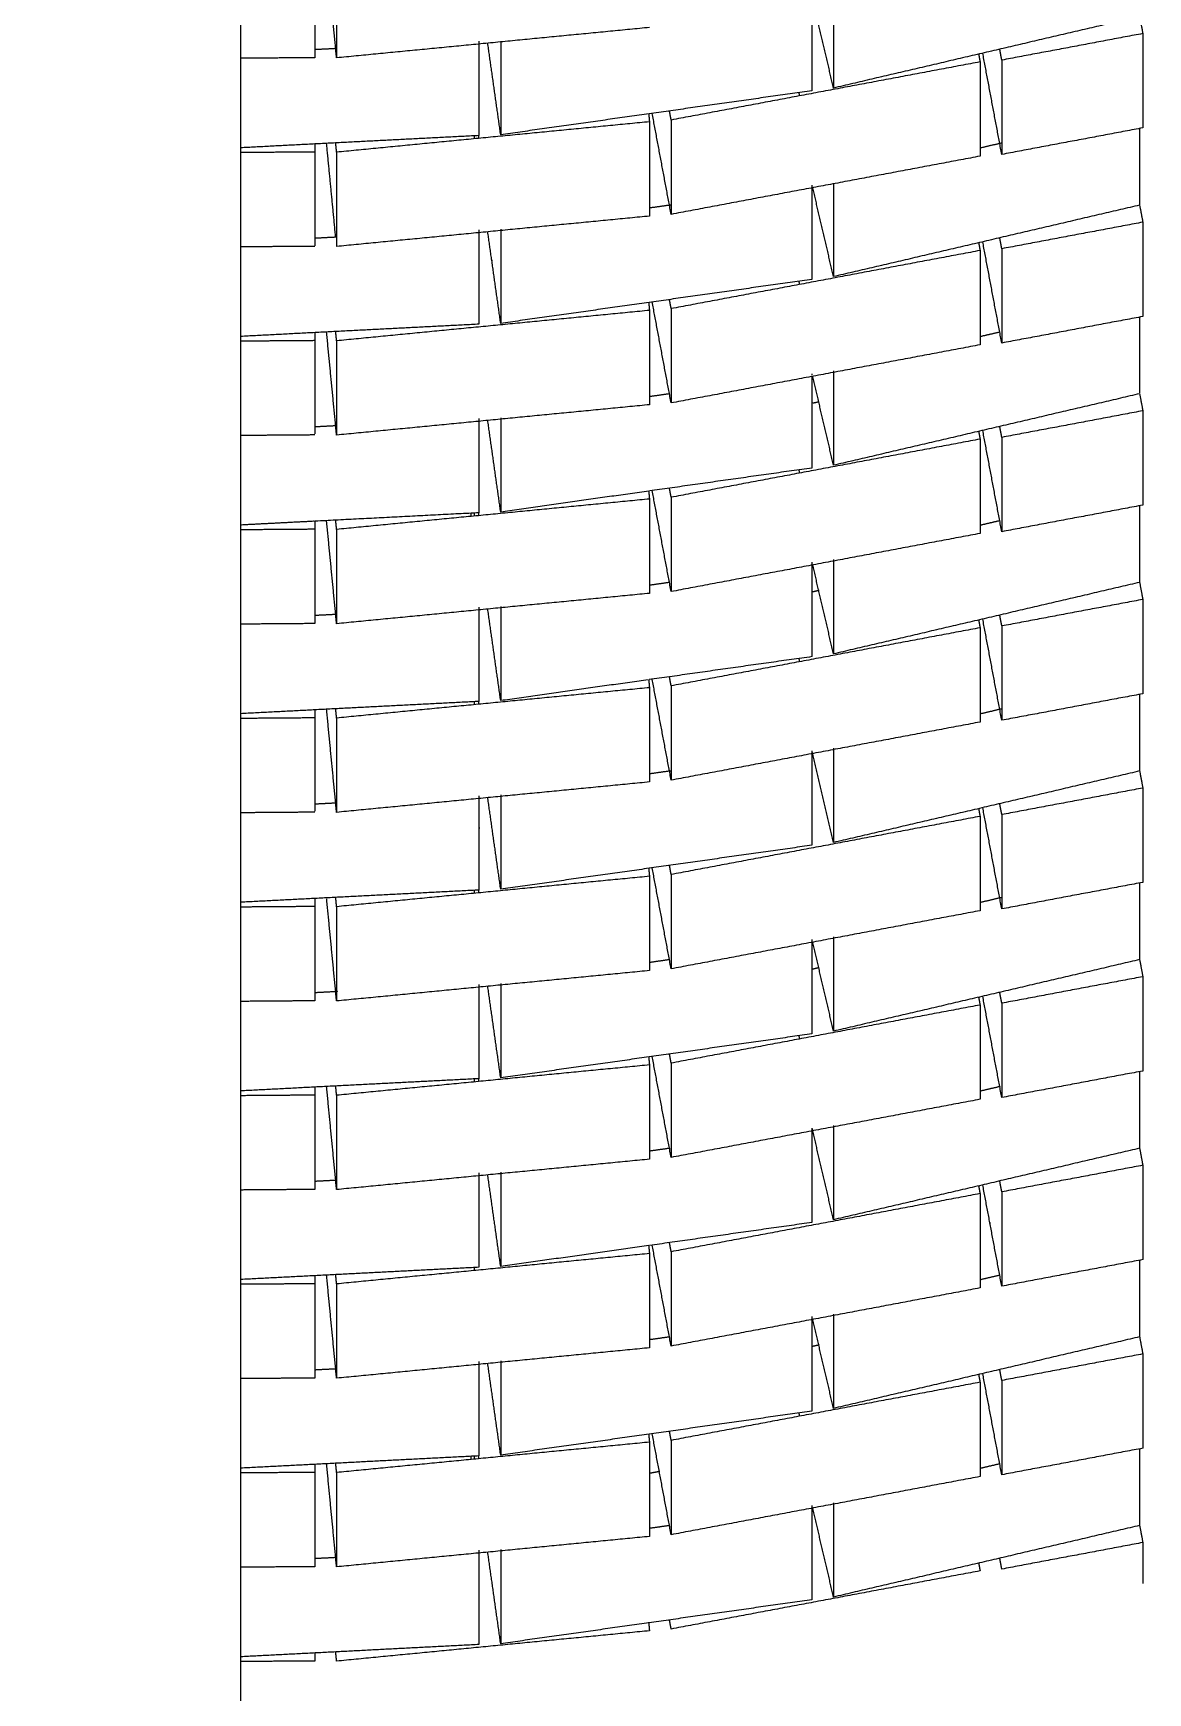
# Model space of a CAD drawing. Header units: millimetres. Extents: x 507.9 to 541, y 40.2 to 69.3.
# Drawn here: x 515.425 to 516.134, y 42.923 to 43.978 of the extents above; entities that cross this region are included whole.
import ezdxf

# ---------------------------------------------------------------- set-up
doc = ezdxf.new("R2010")
doc.units = ezdxf.units.MM
doc.layers.add('Make2D$Visible$Curves', color=7, linetype='Continuous', true_color=0x000000)

msp = doc.modelspace()

# ---------------------------------------------------------------- linework, layer by layer
at = {"layer": 'Make2D$Visible$Curves', "color": 18, "lineweight": -3, "true_color": 0x000000}
for points in [[(511.83963, 45.2777), (511.83963, 45.17096), (511.84491, 45.06436), (512.05826, 40.75314), (516.36947, 40.96649), (520.47261, 41.16954), (520.47261, 45.2777)], [(511.83963, 44.55807), (511.83963, 44.45133), (511.84491, 44.34472), (512.05826, 40.03351), (516.36947, 40.24686), (520.47261, 40.44991), (520.47261, 44.55807)]]:
    msp.add_rational_spline(points, [0.980423998556, 0.989861021963, 1, 0.707106781187, 1, 0.717245759224, 0.980423998556], degree=2, knots=[13.3259395, 13.3259395, 13.3259395, 13.5606516, 13.5606516, 20.3409773, 20.3409773, 26.8865911, 26.8865911, 26.8865911], dxfattribs=at)
for points in [[(515.55683, 45.11949), (515.55683, 43.80023), (515.55683, 42.48097)], [(515.618, 43.96267), (515.61481, 43.99554), (515.61162, 44.02842)], [(515.60413, 44.02277), (515.60413, 43.99277), (515.60413, 43.96277)], [(515.618, 44.02267), (515.618, 43.99267), (515.618, 43.96267)], [(515.92045, 43.99963), (515.92045, 43.97069), (515.92045, 43.94174)], [(515.93421, 43.94348), (515.92763, 43.97165), (515.92105, 43.99982)], [(515.93421, 44.00215), (515.93421, 43.97281), (515.93421, 43.94348)], [(516.12897, 43.98899), (516.03159, 43.96623), (515.93421, 43.94348)], [(516.12895, 43.9891), (516.12998, 43.98361), (516.13101, 43.97812)], [(515.81707, 43.982), (515.71754, 43.97233), (515.618, 43.96267)], [(516.13101, 43.97812), (516.08615, 43.96968), (516.04128, 43.96124)], [(516.13101, 43.97812), (516.13101, 43.94812), (516.13101, 43.91812)], [(515.61829, 43.96861), (515.61124, 43.96824), (515.60419, 43.96788)], [(515.70855, 43.97324), (515.70855, 43.94324), (515.70855, 43.91324)], [(515.72242, 43.91374), (515.7183, 43.94288), (515.71418, 43.97201)], [(515.72242, 43.97281), (515.72242, 43.94328), (515.72242, 43.91374)], [(516.02652, 43.96505), (516.02699, 43.96258), (516.02745, 43.96011)], [(516.04128, 43.90124), (516.03522, 43.93345), (516.02916, 43.96567)], [(516.04128, 43.96124), (516.04063, 43.96472), (516.03997, 43.96819)], [(515.60413, 43.96277), (515.58071, 43.96259), (515.5573, 43.96241)], [(516.02745, 43.96011), (515.92917, 43.94162), (515.8309, 43.92313)], [(516.02745, 43.96011), (516.02745, 43.93011), (516.02745, 43.90011)], [(516.04128, 43.96124), (516.04128, 43.93124), (516.04128, 43.90124)], [(515.92045, 43.94174), (515.82143, 43.92774), (515.72242, 43.91374)], [(515.91209, 43.94084), (515.91226, 43.93966), (515.91243, 43.93847)], [(515.81658, 43.92706), (515.81682, 43.92453), (515.81707, 43.922)], [(515.8309, 43.86313), (515.82486, 43.89525), (515.81881, 43.92737)], [(515.8309, 43.92313), (515.83035, 43.92603), (515.82981, 43.92893)], [(515.8309, 43.92313), (515.8309, 43.89313), (515.8309, 43.86313)], [(515.70855, 43.91324), (515.63269, 43.90935), (515.55683, 43.90545)], [(515.81707, 43.922), (515.71754, 43.91233), (515.618, 43.90267)], [(515.70546, 43.91334), (515.70552, 43.91226), (515.70557, 43.91117)], [(515.70842, 43.91145), (515.70842, 43.9124), (515.70842, 43.91334)], [(515.81707, 43.922), (515.81707, 43.892), (515.81707, 43.862)], [(516.13101, 43.91812), (516.08615, 43.90968), (516.04128, 43.90124)], [(516.12897, 43.91811), (516.12897, 43.89355), (516.12897, 43.86899)], [(515.60413, 43.90277), (515.58055, 43.90259), (515.55697, 43.90241)], [(515.60409, 43.90788), (515.60411, 43.90532), (515.60413, 43.90277)], [(515.60413, 43.90277), (515.60413, 43.87291), (515.60413, 43.84304)], [(515.61743, 43.84856), (515.61453, 43.87841), (515.61163, 43.90826)], [(515.618, 43.90267), (515.61772, 43.90561), (515.61743, 43.90856)], [(515.618, 43.90267), (515.618, 43.87267), (515.618, 43.84267)], [(516.04161, 43.90858), (516.0346, 43.90694), (516.02758, 43.9053)], [(516.02745, 43.90011), (515.92917, 43.88162), (515.8309, 43.86313)], [(515.92045, 43.88174), (515.92045, 43.85174), (515.92045, 43.82174)], [(515.93421, 43.88257), (515.93421, 43.85302), (515.93421, 43.82348)], [(515.93421, 43.82348), (515.9276, 43.85178), (515.92099, 43.88008)], [(515.81707, 43.862), (515.71754, 43.85233), (515.618, 43.84267)], [(515.8309, 43.86908), (515.82404, 43.86811), (515.81718, 43.86714)], [(516.12897, 43.86899), (516.03159, 43.84623), (515.93421, 43.82348)], [(516.12903, 43.86864), (516.13002, 43.86338), (516.13101, 43.85812)], [(515.70855, 43.85324), (515.70855, 43.82324), (515.70855, 43.79324)], [(515.72242, 43.79374), (515.7183, 43.82288), (515.71418, 43.85201)], [(515.72242, 43.85374), (515.72242, 43.82374), (515.72242, 43.79374)], [(516.13101, 43.85812), (516.08615, 43.84968), (516.04128, 43.84124)], [(516.13101, 43.85812), (516.13101, 43.82812), (516.13101, 43.79812)], [(515.60413, 43.84277), (515.58048, 43.84259), (515.55683, 43.84241)], [(515.61788, 43.84858), (515.611, 43.84823), (515.60413, 43.84788)], [(516.02745, 43.84011), (515.92917, 43.82162), (515.8309, 43.80313)], [(516.02652, 43.84505), (516.02699, 43.84258), (516.02745, 43.84011)], [(516.02745, 43.84011), (516.02745, 43.81011), (516.02745, 43.78011)], [(516.04128, 43.78124), (516.03522, 43.81345), (516.02916, 43.84567)], [(516.04128, 43.84124), (516.04063, 43.84472), (516.03997, 43.84819)], [(516.04128, 43.84124), (516.04128, 43.81124), (516.04128, 43.78124)], [(515.71647, 43.8339), (515.71679, 43.83394), (515.7171, 43.83399)], [(515.92045, 43.82174), (515.82143, 43.80774), (515.72242, 43.79374)], [(515.91213, 43.82057), (515.91228, 43.81952), (515.91243, 43.81847)], [(516.03364, 43.82156), (516.03373, 43.82157), (516.03381, 43.82159)], [(515.81658, 43.80706), (515.81682, 43.80453), (515.81707, 43.802)], [(515.8309, 43.74313), (515.82486, 43.77525), (515.81881, 43.80737)], [(515.8309, 43.80313), (515.83035, 43.80603), (515.82981, 43.80893)], [(515.81707, 43.802), (515.71754, 43.79233), (515.618, 43.78267)], [(515.81707, 43.802), (515.81707, 43.772), (515.81707, 43.742)], [(515.8309, 43.80313), (515.8309, 43.77313), (515.8309, 43.74313)], [(516.13101, 43.79812), (516.08615, 43.78968), (516.04128, 43.78124)], [(516.12897, 43.79774), (516.12897, 43.77369), (516.12897, 43.74964)], [(515.70855, 43.79324), (515.63274, 43.78935), (515.55693, 43.78545)], [(515.60409, 43.78788), (515.60411, 43.78532), (515.60413, 43.78277)], [(515.618, 43.72267), (515.61481, 43.75551), (515.61162, 43.78836)], [(515.618, 43.78267), (515.61772, 43.78561), (515.61743, 43.78856)], [(516.04028, 43.78826), (516.0341, 43.78682), (516.02793, 43.78538)], [(515.60413, 43.78277), (515.58068, 43.78259), (515.55723, 43.78241)], [(515.60413, 43.78277), (515.60413, 43.75308), (515.60413, 43.7234)], [(515.618, 43.78267), (515.618, 43.75267), (515.618, 43.72267)], [(516.02745, 43.78011), (515.92917, 43.76162), (515.8309, 43.74313)], [(515.92045, 43.76174), (515.92045, 43.76138), (515.92045, 43.76103)], [(515.92045, 43.75998), (515.92045, 43.73086), (515.92045, 43.70174)], [(515.93421, 43.70348), (515.92764, 43.73161), (515.92107, 43.75974)], [(515.93421, 43.76348), (515.93421, 43.73348), (515.93421, 43.70348)], [(515.82971, 43.74891), (515.82346, 43.74803), (515.8172, 43.74715)], [(515.92095, 43.74307), (515.9229, 43.74353), (515.92485, 43.74398)], [(516.12897, 43.74899), (516.03159, 43.72623), (515.93421, 43.70348)], [(516.12893, 43.74918), (516.12997, 43.74365), (516.13101, 43.73812)], [(515.81707, 43.742), (515.71754, 43.73233), (515.618, 43.72267)], [(515.70855, 43.73324), (515.70855, 43.70324), (515.70855, 43.67324)], [(515.72242, 43.73374), (515.72242, 43.70374), (515.72242, 43.67374)], [(516.13101, 43.73812), (516.08615, 43.72968), (516.04128, 43.72124)], [(516.13101, 43.73812), (516.13101, 43.70812), (516.13101, 43.67812)], [(515.60413, 43.72277), (515.58048, 43.72259), (515.55683, 43.72241)], [(515.60367, 43.72299), (515.60367, 43.72294), (515.60367, 43.7229)], [(515.61744, 43.72856), (515.61098, 43.72823), (515.60453, 43.7279)], [(515.72242, 43.67374), (515.7183, 43.70288), (515.71418, 43.73201)], [(516.02652, 43.72505), (516.02699, 43.72258), (516.02745, 43.72011)], [(516.04128, 43.66124), (516.03522, 43.69345), (516.02916, 43.72567)], [(516.04128, 43.72124), (516.04063, 43.72472), (516.03997, 43.72819)], [(516.02745, 43.72011), (515.92917, 43.70162), (515.8309, 43.68313)], [(516.02745, 43.72011), (516.02745, 43.69011), (516.02745, 43.66011)], [(516.04128, 43.72124), (516.04128, 43.69124), (516.04128, 43.66124)], [(515.92045, 43.70174), (515.86876, 43.69443), (515.81708, 43.68713)], [(515.91213, 43.70057), (515.91228, 43.69952), (515.91243, 43.69847)], [(515.81707, 43.682), (515.71754, 43.67233), (515.618, 43.66267)], [(515.81658, 43.68706), (515.7695, 43.6804), (515.72242, 43.67374)], [(515.81658, 43.68706), (515.81682, 43.68453), (515.81707, 43.682)], [(515.81707, 43.682), (515.81707, 43.652), (515.81707, 43.622)], [(515.8309, 43.62313), (515.82486, 43.65525), (515.81881, 43.68737)], [(515.8309, 43.68313), (515.83035, 43.68603), (515.82981, 43.68893)], [(515.8309, 43.68313), (515.8309, 43.65313), (515.8309, 43.62313)], [(515.70855, 43.67324), (515.6565, 43.67057), (515.60445, 43.66789)], [(515.70342, 43.67298), (515.70342, 43.67197), (515.70342, 43.67096)], [(515.70547, 43.67308), (515.70552, 43.67213), (515.70557, 43.67117)], [(515.70842, 43.67145), (515.70842, 43.67229), (515.70842, 43.67313)], [(516.13101, 43.67812), (516.08615, 43.66968), (516.04128, 43.66124)], [(516.12897, 43.67774), (516.12897, 43.65336), (516.12897, 43.62899)], [(515.60394, 43.66787), (515.58038, 43.66666), (515.55683, 43.66545)], [(515.60413, 43.66277), (515.58053, 43.66259), (515.55694, 43.66241)], [(515.60409, 43.66788), (515.60411, 43.66532), (515.60413, 43.66277)], [(515.60413, 43.66277), (515.60413, 43.63277), (515.60413, 43.60277)], [(515.618, 43.60267), (515.61484, 43.63528), (515.61167, 43.66789)], [(515.618, 43.66267), (515.61772, 43.66561), (515.61743, 43.66856)], [(515.618, 43.66267), (515.618, 43.63267), (515.618, 43.60267)], [(516.02745, 43.66011), (515.92917, 43.64162), (515.8309, 43.62313)], [(516.04002, 43.6682), (516.03397, 43.66679), (516.02791, 43.66537)], [(515.92045, 43.64174), (515.92045, 43.61174), (515.92045, 43.58174)], [(515.93421, 43.58348), (515.9276, 43.61178), (515.92099, 43.64008)], [(515.93421, 43.64348), (515.93421, 43.61348), (515.93421, 43.58348)], [(515.82981, 43.62893), (515.82344, 43.62803), (515.81707, 43.62713)], [(516.12897, 43.62899), (516.03159, 43.60623), (515.93421, 43.58348)], [(516.12889, 43.62939), (516.12995, 43.62375), (516.13101, 43.61812)], [(515.81707, 43.622), (515.71754, 43.61233), (515.618, 43.60267)], [(515.92093, 43.62307), (515.92301, 43.62355), (515.92509, 43.62404)], [(516.13101, 43.61812), (516.08615, 43.60968), (516.04128, 43.60124)], [(516.13101, 43.61812), (516.13101, 43.58812), (516.13101, 43.55812)], [(515.61743, 43.60856), (515.61096, 43.60823), (515.60448, 43.6079)], [(515.70855, 43.61324), (515.70855, 43.58324), (515.70855, 43.55324)], [(515.72242, 43.55374), (515.7183, 43.58288), (515.71418, 43.61201)], [(515.72242, 43.61374), (515.72242, 43.58374), (515.72242, 43.55374)], [(516.04128, 43.60124), (516.04063, 43.60472), (516.03997, 43.60819)], [(515.60413, 43.60277), (515.58048, 43.60259), (515.55683, 43.60241)], [(516.02745, 43.60011), (515.92917, 43.58162), (515.8309, 43.56313)], [(516.02652, 43.60505), (516.02699, 43.60258), (516.02745, 43.60011)], [(516.02745, 43.60011), (516.02745, 43.57011), (516.02745, 43.54011)], [(516.04128, 43.54124), (516.03522, 43.57345), (516.02916, 43.60567)], [(516.04128, 43.60124), (516.04128, 43.57124), (516.04128, 43.54124)], [(515.92045, 43.58174), (515.86865, 43.57442), (515.81685, 43.5671)], [(515.91213, 43.58057), (515.91228, 43.57952), (515.91243, 43.57847)], [(515.8163, 43.56702), (515.76936, 43.56038), (515.72242, 43.55374)], [(515.81658, 43.56706), (515.81682, 43.56453), (515.81707, 43.562)], [(515.8309, 43.50313), (515.82487, 43.53518), (515.81884, 43.56722)], [(515.8309, 43.56313), (515.83035, 43.56603), (515.82981, 43.56893)], [(515.70855, 43.55324), (515.63273, 43.54935), (515.5569, 43.54545)], [(515.81707, 43.562), (515.71754, 43.55233), (515.618, 43.54267)], [(515.70842, 43.55145), (515.70842, 43.5525), (515.70842, 43.55356)], [(515.81707, 43.562), (515.81707, 43.532), (515.81707, 43.502)], [(515.8309, 43.56313), (515.8309, 43.53313), (515.8309, 43.50313)], [(516.13101, 43.55812), (516.08615, 43.54968), (516.04128, 43.54124)], [(516.12897, 43.55774), (516.12897, 43.53336), (516.12897, 43.50899)], [(515.60413, 43.54277), (515.58067, 43.54259), (515.55721, 43.54241)], [(515.60409, 43.54788), (515.60411, 43.54532), (515.60413, 43.54277)], [(515.60413, 43.54277), (515.60413, 43.51308), (515.60413, 43.48338)], [(515.618, 43.48267), (515.61482, 43.51547), (515.61163, 43.54826)], [(515.618, 43.54267), (515.61772, 43.54561), (515.61743, 43.54856)], [(515.618, 43.54267), (515.618, 43.51267), (515.618, 43.48267)], [(515.70547, 43.55308), (515.70552, 43.55213), (515.70557, 43.55118)], [(516.04133, 43.54851), (516.03462, 43.54694), (516.0279, 43.54537)], [(516.02745, 43.54011), (515.92917, 43.52162), (515.8309, 43.50313)], [(515.92045, 43.52174), (515.92045, 43.49174), (515.92045, 43.46174)], [(515.93421, 43.52348), (515.93421, 43.49348), (515.93421, 43.46348)], [(515.93421, 43.46348), (515.92744, 43.49245), (515.92067, 43.52142)], [(515.81707, 43.502), (515.71754, 43.49233), (515.618, 43.48267)], [(515.83113, 43.50911), (515.8241, 43.50812), (515.81707, 43.50713)], [(516.12897, 43.50899), (516.03159, 43.48623), (515.93421, 43.46348)], [(516.12889, 43.50942), (516.12995, 43.50377), (516.13101, 43.49812)], [(515.70855, 43.49324), (515.70855, 43.46324), (515.70855, 43.43324)], [(515.72242, 43.43374), (515.71828, 43.46303), (515.71414, 43.49231)], [(515.72242, 43.49374), (515.72242, 43.46374), (515.72242, 43.43374)], [(516.13101, 43.49812), (516.08615, 43.48968), (516.04128, 43.48124)], [(516.13101, 43.49812), (516.13101, 43.46812), (516.13101, 43.43812)], [(515.60413, 43.48277), (515.58048, 43.48259), (515.55683, 43.48241)], [(515.61743, 43.48856), (515.61082, 43.48822), (515.6042, 43.48788)], [(516.02745, 43.48011), (515.92917, 43.46162), (515.8309, 43.44313)], [(516.0265, 43.48515), (516.02698, 43.48263), (516.02745, 43.48011)], [(516.02745, 43.48011), (516.02745, 43.45011), (516.02745, 43.42011)], [(516.04128, 43.42124), (516.03522, 43.45345), (516.02916, 43.48567)], [(516.04128, 43.48124), (516.04063, 43.48472), (516.03997, 43.48819)], [(516.04128, 43.48124), (516.04128, 43.45124), (516.04128, 43.42124)], [(515.70842, 43.47276), (515.70873, 43.4728), (515.70904, 43.47285)], [(515.92045, 43.46174), (515.82143, 43.44774), (515.72242, 43.43374)], [(515.8309, 43.44313), (515.83035, 43.44603), (515.82981, 43.44893)], [(515.81707, 43.442), (515.71754, 43.43233), (515.618, 43.42267)], [(515.81658, 43.44706), (515.81682, 43.44453), (515.81707, 43.442)], [(515.81707, 43.442), (515.81707, 43.412), (515.81707, 43.382)], [(515.8309, 43.38313), (515.82486, 43.41525), (515.81881, 43.44737)], [(515.8309, 43.44313), (515.8309, 43.41313), (515.8309, 43.38313)], [(516.13101, 43.43812), (516.08615, 43.42968), (516.04128, 43.42124)], [(516.12897, 43.43774), (516.12897, 43.41336), (516.12897, 43.38899)], [(515.70855, 43.43324), (515.63286, 43.42935), (515.55716, 43.42547)], [(515.60409, 43.42833), (515.60411, 43.42555), (515.60413, 43.42277)], [(515.618, 43.36267), (515.61485, 43.39519), (515.61169, 43.42771)], [(515.618, 43.42267), (515.61772, 43.42561), (515.61743, 43.42856)], [(515.70547, 43.43308), (515.70552, 43.43213), (515.70557, 43.43117)], [(515.70842, 43.43145), (515.70842, 43.43235), (515.70842, 43.43325)], [(516.04165, 43.42859), (516.03477, 43.42698), (516.02789, 43.42537)], [(515.60413, 43.42277), (515.58052, 43.42259), (515.55692, 43.42241)], [(515.60413, 43.42277), (515.60413, 43.39277), (515.60413, 43.36277)], [(515.618, 43.42267), (515.618, 43.39267), (515.618, 43.36267)], [(516.02745, 43.42011), (515.92917, 43.40162), (515.8309, 43.38313)], [(515.92045, 43.40174), (515.92045, 43.37174), (515.92045, 43.34174)], [(515.93421, 43.34348), (515.92764, 43.37161), (515.92106, 43.39975)], [(515.93421, 43.40348), (515.93421, 43.37348), (515.93421, 43.34348)], [(515.82981, 43.38893), (515.82347, 43.38803), (515.81714, 43.38714)], [(516.12897, 43.38899), (516.03159, 43.36623), (515.93421, 43.34348)], [(516.12892, 43.38923), (516.12997, 43.38367), (516.13101, 43.37812)], [(515.81707, 43.382), (515.71754, 43.37233), (515.618, 43.36267)], [(515.72242, 43.37374), (515.72242, 43.34374), (515.72242, 43.31374)], [(515.92066, 43.383), (515.92274, 43.38349), (515.92482, 43.38398)], [(516.13101, 43.37812), (516.08615, 43.36968), (516.04128, 43.36124)], [(516.13101, 43.37812), (516.13101, 43.34812), (516.13101, 43.31812)], [(515.61851, 43.36862), (515.61132, 43.36825), (515.60413, 43.36788)], [(515.70855, 43.37324), (515.70855, 43.34324), (515.70855, 43.31324)], [(515.72242, 43.31374), (515.7183, 43.34288), (515.71418, 43.37201)], [(516.02652, 43.36505), (516.02699, 43.36258), (516.02745, 43.36011)], [(516.04128, 43.30124), (516.03522, 43.33345), (516.02916, 43.36567)], [(516.04128, 43.36124), (516.04063, 43.36472), (516.03997, 43.36819)], [(515.60413, 43.36277), (515.58059, 43.36259), (515.55705, 43.36241)], [(516.02745, 43.36011), (515.92917, 43.34162), (515.8309, 43.32313)], [(516.02745, 43.36011), (516.02745, 43.33011), (516.02745, 43.30011)], [(516.04128, 43.36124), (516.04128, 43.33124), (516.04128, 43.30124)], [(515.92045, 43.34174), (515.82143, 43.32774), (515.72242, 43.31374)], [(515.91211, 43.3407), (515.91227, 43.33958), (515.91243, 43.33847)], [(515.81707, 43.322), (515.71754, 43.31233), (515.618, 43.30267)], [(515.81658, 43.32706), (515.81682, 43.32453), (515.81707, 43.322)], [(515.81707, 43.322), (515.81707, 43.292), (515.81707, 43.262)], [(515.8309, 43.26313), (515.82486, 43.29525), (515.81881, 43.32737)], [(515.8309, 43.32313), (515.83035, 43.32603), (515.82981, 43.32893)], [(515.8309, 43.32313), (515.8309, 43.29313), (515.8309, 43.26313)], [(515.70855, 43.31324), (515.63276, 43.30935), (515.55697, 43.30546)], [(515.70549, 43.31269), (515.70553, 43.31193), (515.70557, 43.31117)], [(515.70842, 43.31145), (515.70842, 43.31231), (515.70842, 43.31318)], [(516.13101, 43.31812), (516.08615, 43.30968), (516.04128, 43.30124)], [(516.12897, 43.31774), (516.12897, 43.29336), (516.12897, 43.26899)], [(515.60413, 43.30277), (515.58066, 43.30259), (515.55719, 43.30241)], [(515.60409, 43.30788), (515.60411, 43.30532), (515.60413, 43.30277)], [(515.60413, 43.30277), (515.60413, 43.27277), (515.60413, 43.24277)], [(515.618, 43.24267), (515.61482, 43.27547), (515.61163, 43.30826)], [(515.618, 43.30267), (515.61772, 43.30561), (515.61743, 43.30856)], [(515.618, 43.30267), (515.618, 43.27267), (515.618, 43.24267)], [(516.02745, 43.30011), (515.92917, 43.28162), (515.8309, 43.26313)], [(516.04016, 43.30824), (516.03402, 43.3068), (516.02788, 43.30537)], [(515.92045, 43.28174), (515.92045, 43.25174), (515.92045, 43.22174)], [(515.92086, 43.28061), (515.92078, 43.28096), (515.9207, 43.28132)], [(515.93421, 43.22348), (515.9276, 43.25176), (515.921, 43.28004)], [(515.93421, 43.28348), (515.93421, 43.25348), (515.93421, 43.22348)], [(515.83004, 43.26896), (515.82356, 43.26804), (515.81707, 43.26713)], [(516.12897, 43.26899), (516.03159, 43.24623), (515.93421, 43.22348)], [(516.12899, 43.26887), (516.13, 43.26349), (516.13101, 43.25812)], [(515.81707, 43.262), (515.71754, 43.25233), (515.618, 43.24267)], [(516.13101, 43.25812), (516.08615, 43.24968), (516.04128, 43.24124)], [(516.13101, 43.25812), (516.13101, 43.22812), (516.13101, 43.19812)], [(515.61743, 43.24856), (515.61085, 43.24822), (515.60426, 43.24789)], [(515.70855, 43.25324), (515.70855, 43.22324), (515.70855, 43.19324)], [(515.72242, 43.19374), (515.71828, 43.223), (515.71414, 43.25225)], [(515.72242, 43.25374), (515.72242, 43.22374), (515.72242, 43.19374)], [(516.04128, 43.24124), (516.04063, 43.24472), (516.03997, 43.24819)], [(515.60413, 43.24277), (515.58048, 43.24259), (515.55683, 43.24241)], [(516.02745, 43.24011), (515.92917, 43.22162), (515.8309, 43.20313)], [(516.02652, 43.24505), (516.02699, 43.24258), (516.02745, 43.24011)], [(516.02745, 43.24011), (516.02745, 43.21011), (516.02745, 43.18011)], [(516.04128, 43.18124), (516.03522, 43.21345), (516.02916, 43.24567)], [(516.04128, 43.24124), (516.04128, 43.21124), (516.04128, 43.18124)], [(515.92045, 43.22174), (515.86876, 43.21443), (515.81708, 43.20713)], [(516.03384, 43.2216), (516.03393, 43.22161), (516.03402, 43.22163)], [(515.81667, 43.20707), (515.76954, 43.20041), (515.72242, 43.19374)], [(515.81658, 43.20706), (515.81682, 43.20453), (515.81707, 43.202)], [(515.8309, 43.14313), (515.82486, 43.17525), (515.81881, 43.20737)], [(515.8309, 43.20313), (515.83035, 43.20603), (515.82981, 43.20893)], [(515.81707, 43.202), (515.71754, 43.19233), (515.618, 43.18267)], [(515.81707, 43.202), (515.81707, 43.172), (515.81707, 43.142)], [(515.8309, 43.20313), (515.8309, 43.17313), (515.8309, 43.14313)], [(516.13101, 43.19812), (516.08615, 43.18968), (516.04128, 43.18124)], [(516.12897, 43.19774), (516.12897, 43.17336), (516.12897, 43.14899)], [(515.70855, 43.19324), (515.63289, 43.18936), (515.55723, 43.18547)], [(515.60409, 43.18743), (515.60411, 43.1851), (515.60413, 43.18277)], [(515.618, 43.12267), (515.61482, 43.15547), (515.61163, 43.18826)], [(515.618, 43.18267), (515.61772, 43.18561), (515.61743, 43.18856)], [(515.70547, 43.19308), (515.70552, 43.19213), (515.70557, 43.19117)], [(516.03998, 43.18819), (516.03373, 43.18673), (516.02747, 43.18527)], [(515.60413, 43.18277), (515.58051, 43.18259), (515.55689, 43.18241)], [(515.60413, 43.18277), (515.60413, 43.15277), (515.60413, 43.12277)], [(515.618, 43.18267), (515.618, 43.15267), (515.618, 43.12267)], [(516.02745, 43.18011), (515.92917, 43.16162), (515.8309, 43.14313)], [(515.93421, 43.16348), (515.93421, 43.13348), (515.93421, 43.10348)], [(515.92042, 43.16195), (515.92043, 43.16185), (515.92045, 43.16174)], [(515.92045, 43.16174), (515.92045, 43.16086), (515.92045, 43.15998)], [(515.92045, 43.1596), (515.92045, 43.13067), (515.92045, 43.10174)], [(515.93421, 43.10348), (515.92764, 43.13162), (515.92106, 43.15976)], [(515.81707, 43.142), (515.71754, 43.13233), (515.618, 43.12267)], [(515.82989, 43.14894), (515.82364, 43.14805), (515.81739, 43.14717)], [(515.92047, 43.14296), (515.9228, 43.1435), (515.92513, 43.14405)], [(516.12897, 43.14899), (516.03159, 43.12623), (515.93421, 43.10348)], [(516.12895, 43.14906), (516.12998, 43.14359), (516.13101, 43.13812)], [(515.70855, 43.13324), (515.70855, 43.10324), (515.70855, 43.07324)], [(515.72242, 43.07374), (515.7183, 43.10288), (515.71418, 43.13201)], [(515.72242, 43.13374), (515.72242, 43.10374), (515.72242, 43.07374)], [(516.13101, 43.13812), (516.08615, 43.12968), (516.04128, 43.12124)], [(516.13101, 43.13812), (516.13101, 43.10812), (516.13101, 43.07812)], [(515.60413, 43.12277), (515.58058, 43.12259), (515.55703, 43.12241)], [(515.61793, 43.12859), (515.61103, 43.12823), (515.60413, 43.12788)], [(516.02652, 43.12506), (516.02698, 43.12258), (516.02745, 43.12011)], [(516.04128, 43.06124), (516.03522, 43.09345), (516.02916, 43.12567)], [(516.04128, 43.12124), (516.04063, 43.12472), (516.03997, 43.12819)], [(516.04128, 43.12124), (516.04128, 43.09124), (516.04128, 43.06124)], [(516.02745, 43.12011), (515.92917, 43.10162), (515.8309, 43.08313)], [(516.02745, 43.12011), (516.02745, 43.09011), (516.02745, 43.06011)], [(515.92045, 43.10174), (515.82143, 43.08774), (515.72242, 43.07374)], [(515.91213, 43.10057), (515.91228, 43.09952), (515.91243, 43.09847)], [(515.8309, 43.08313), (515.83035, 43.08603), (515.82981, 43.08893)], [(515.81707, 43.082), (515.71754, 43.07233), (515.618, 43.06267)], [(515.81658, 43.08706), (515.81682, 43.08453), (515.81707, 43.082)], [(515.81707, 43.082), (515.81707, 43.052), (515.81707, 43.022)], [(515.8309, 43.02313), (515.82486, 43.05525), (515.81881, 43.08737)], [(515.8309, 43.08313), (515.8309, 43.05313), (515.8309, 43.02313)], [(516.13101, 43.07812), (516.08615, 43.06968), (516.04128, 43.06124)], [(515.70855, 43.07324), (515.63275, 43.06935), (515.55695, 43.06545)], [(515.60409, 43.06788), (515.60411, 43.06533), (515.60413, 43.06277)], [(515.618, 43.00267), (515.61482, 43.03547), (515.61163, 43.06826)], [(515.618, 43.06267), (515.61772, 43.06561), (515.61743, 43.06856)], [(515.70342, 43.073), (515.70342, 43.07198), (515.70342, 43.07096)], [(515.70547, 43.07308), (515.70552, 43.07213), (515.70557, 43.07117)], [(515.70842, 43.07145), (515.70842, 43.07217), (515.70842, 43.07289)], [(516.04013, 43.06823), (516.03404, 43.06681), (516.02794, 43.06538)], [(516.12897, 43.07774), (516.12897, 43.05336), (516.12897, 43.02899)], [(515.60413, 43.06277), (515.58048, 43.06259), (515.55683, 43.06241)], [(515.60413, 43.06277), (515.60413, 43.03277), (515.60413, 43.00277)], [(515.618, 43.06267), (515.618, 43.03267), (515.618, 43.00267)], [(515.81738, 43.06235), (515.82048, 43.06293), (515.82358, 43.06351)], [(516.02745, 43.06011), (515.92917, 43.04162), (515.8309, 43.02313)], [(515.92045, 43.04174), (515.92045, 43.01174), (515.92045, 42.98174)], [(515.93421, 42.98348), (515.92764, 43.01162), (515.92106, 43.03977)], [(515.93421, 43.04348), (515.93421, 43.01348), (515.93421, 42.98348)], [(515.83011, 43.02897), (515.82378, 43.02808), (515.81745, 43.02718)], [(516.12897, 43.02899), (516.03159, 43.00623), (515.93421, 42.98348)], [(516.12892, 43.02922), (516.12997, 43.02367), (516.13101, 43.01812)], [(515.81707, 43.022), (515.71754, 43.01233), (515.618, 43.00267)], [(516.13101, 43.01812), (516.08615, 43.00968), (516.04128, 43.00124)], [(516.13101, 43.01812), (516.13101, 43.00509), (516.13101, 42.99205)], [(515.61791, 43.00859), (515.61103, 43.00823), (515.60415, 43.00788)], [(515.70855, 43.01324), (515.70855, 42.98324), (515.70855, 42.95324)], [(515.72242, 42.95374), (515.7183, 42.98288), (515.71418, 43.01201)], [(515.72242, 43.01374), (515.72242, 42.98374), (515.72242, 42.95374)], [(516.02652, 43.00505), (516.02699, 43.00258), (516.02745, 43.00011)], [(516.04128, 43.00124), (516.04063, 43.00472), (516.03997, 43.00819)], [(515.60413, 43.00277), (515.58071, 43.00259), (515.5573, 43.00241)], [(516.02745, 43.00011), (515.92917, 42.98162), (515.8309, 42.96313)], [(515.92045, 42.98174), (515.82143, 42.96774), (515.72242, 42.95374)], [(515.81707, 42.962), (515.71754, 42.95233), (515.618, 42.94267)], [(515.81654, 42.96744), (515.8168, 42.96472), (515.81707, 42.962)], [(515.8309, 42.96313), (515.83035, 42.96603), (515.82981, 42.96893)], [(515.70855, 42.95324), (515.63283, 42.94935), (515.55712, 42.94546)], [(515.60413, 42.94277), (515.58073, 42.94259), (515.55734, 42.94241)], [(515.60409, 42.948), (515.60411, 42.94539), (515.60413, 42.94277)], [(515.618, 42.94267), (515.61772, 42.94561), (515.61743, 42.94856)]]:
    msp.add_open_spline(points, degree=2, dxfattribs=at)

doc.saveas('drawing.dxf')
